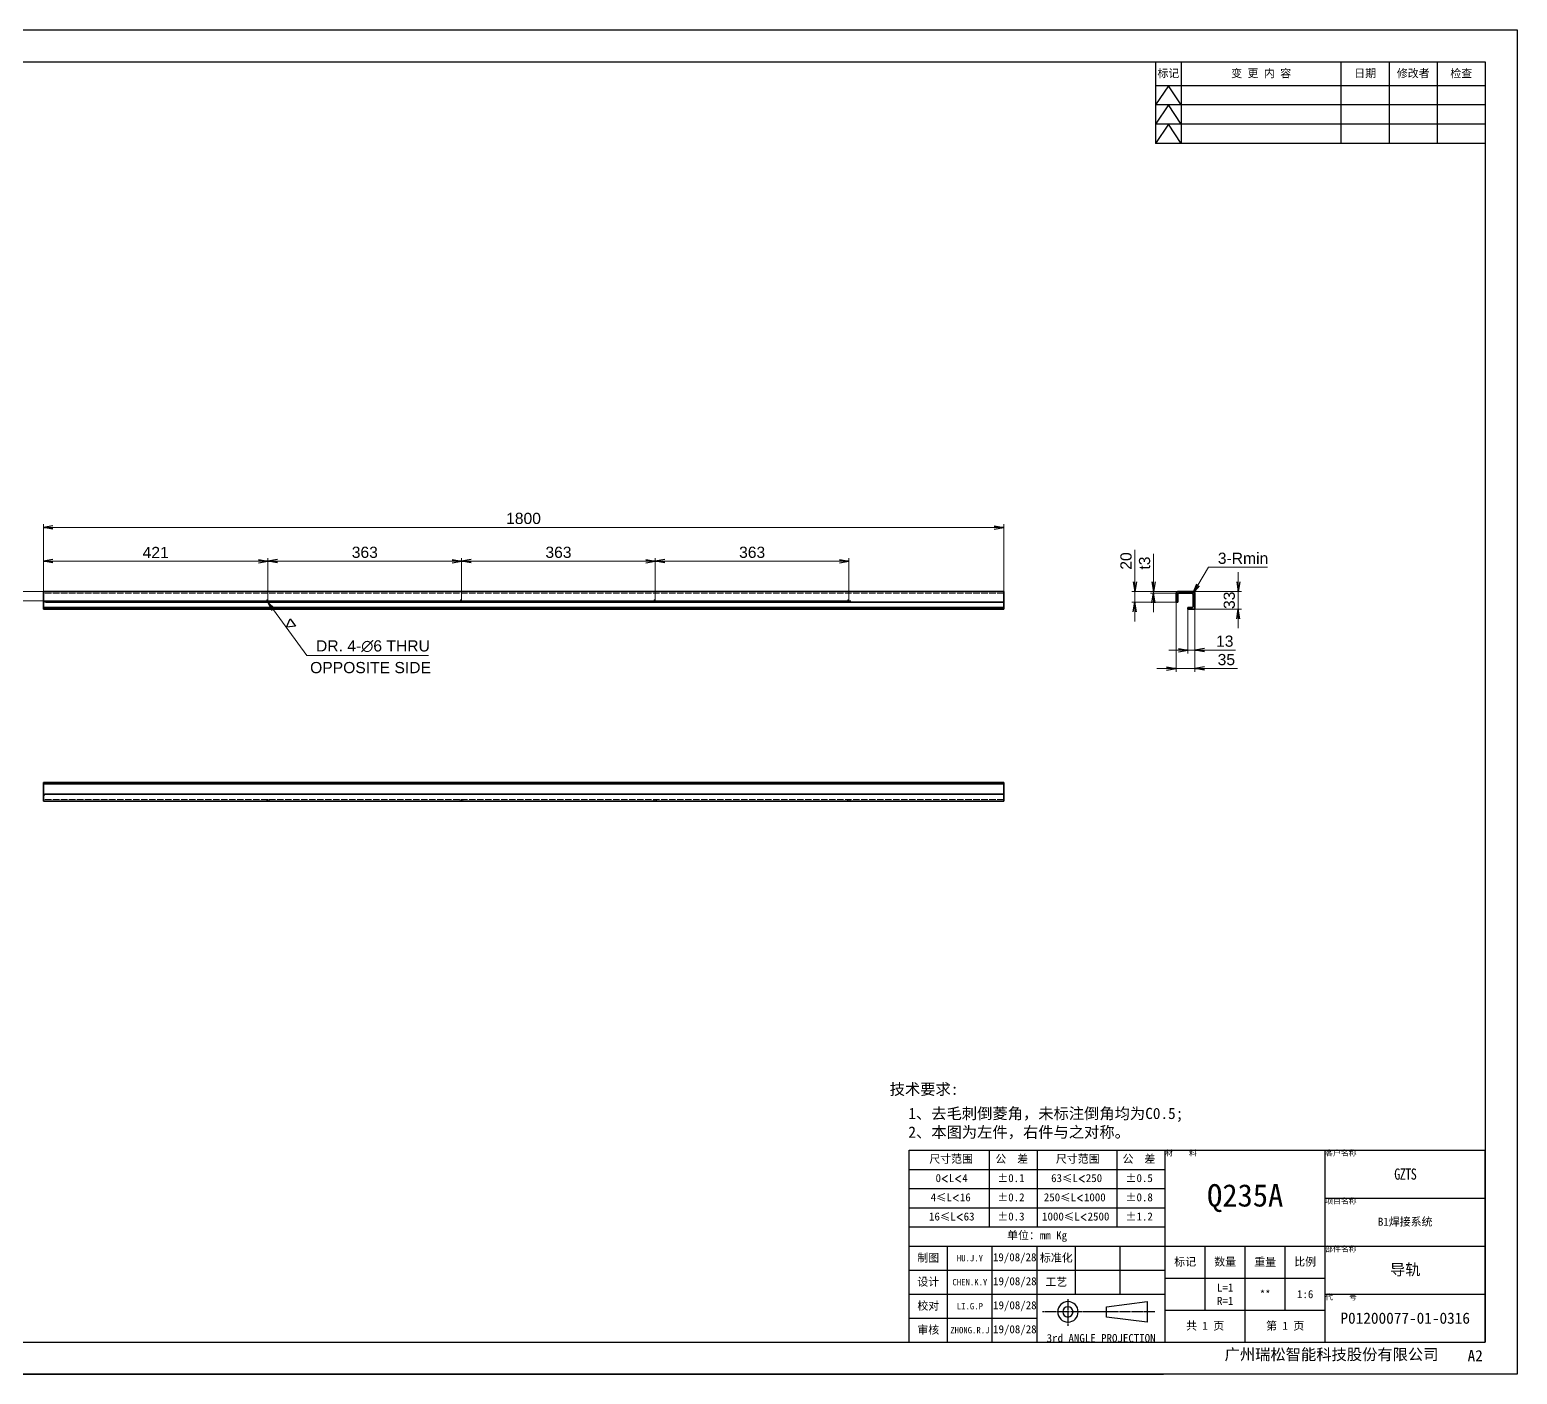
# Model space of a CAD drawing. Header units: millimetres. Extents: x -1727 to 307751, y -105919 to 6637.
# Drawn here: x 37830 to 40618, y -8118 to -5598 of the extents above; entities that cross this region are included whole.
import ezdxf

# ---------------------------------------------------------------- set-up
doc = ezdxf.new("R2010")
doc.units = ezdxf.units.MM
for name, pattern in [('CENTER-HOKUTO', [23, 20, -1, 1, -1]), ('DASHDOT', [18.5, 12, -3, 0.5, -3]), ('DASHED', [15, 12, -3]), ('HIDDEN-HOKUTO', [3.8, 2.5, -1.3])]:
    doc.linetypes.add(name, pattern=pattern)
doc.layers.add('A3', color=7, linetype='Continuous', plot=False)
for name, color, linetype in [('AM_7', 2, 'CENTER-HOKUTO'), ('AM_HID', 1, 'HIDDEN-HOKUTO'), ('AM_VIS', 7, 'Continuous'), ('TITLE_FRAME', 7, 'Continuous'), ('WORD_DIM', 253, 'Continuous')]:
    doc.layers.add(name, color=color, linetype=linetype)
doc.layers.add('SOLID LINE', color=7, linetype='Continuous', lineweight=30)
doc.styles.get("Standard").update_dxf_attribs({"font": 'arial.ttf'})
doc.dimstyles.new('STANDARD1-6', dxfattribs={"dimscale": 6, "dimtxt": 3.5, "dimasz": 3, "dimexe": 1, "dimexo": 0, "dimgap": 1, "dimtad": 3, "dimdsep": 46, "dimtxsty": 'Standard', "dimblk1": 'OPEN', "dimblk2": 'OPEN', "dimsah": 1, "dimcen": 0, "dimclrd": 256, "dimclre": 256, "dimclrt": 3, "dimazin": 2, "dimtfac": 1, "dimtmove": 0, "dimatfit": 3, "dimldrblk": 'OPEN', "dimfxl": 0, "dimtolj": 1, "dimlwd": 13, "dimlwe": 13, "dimarcsym": 0})
doc.dimstyles.new('STANDARD1-6$3', dxfattribs={"dimscale": 6, "dimtxt": 3.5, "dimasz": 3, "dimexe": 1, "dimexo": 0, "dimgap": 1, "dimtad": 3, "dimtih": 1, "dimtoh": 1, "dimdsep": 46, "dimtxsty": 'Standard', "dimblk1": 'OPEN', "dimblk2": 'OPEN', "dimsah": 1, "dimcen": 0, "dimclrd": 256, "dimclre": 256, "dimclrt": 3, "dimazin": 2, "dimtfac": 1, "dimtmove": 0, "dimatfit": 3, "dimldrblk": 'OPEN', "dimfxl": 0, "dimtolj": 1, "dimlwd": 13, "dimlwe": 13, "dimarcsym": 0})
doc.dimstyles.new('STANDARD1-6$4', dxfattribs={"dimscale": 6, "dimtxt": 3.5, "dimasz": 3, "dimexe": 1, "dimexo": 0, "dimgap": 1, "dimtad": 3, "dimtoh": 1, "dimdsep": 46, "dimtxsty": 'Standard', "dimblk1": 'OPEN', "dimblk2": 'OPEN', "dimsah": 1, "dimcen": 0, "dimclrd": 256, "dimclre": 256, "dimclrt": 3, "dimazin": 2, "dimtfac": 1, "dimtmove": 0, "dimatfit": 3, "dimldrblk": 'OPEN', "dimfxl": 0, "dimtolj": 1, "dimlwd": 13, "dimlwe": 13, "dimarcsym": 0})

# ---------------------------------------------------------------- blocks, each defined once
blk = doc.blocks.new('_OPEN')
at = {"color": 0}
for p, q in [((-1, 0.17), (0, 0)), ((-1, -0.17), (0, 0)), ((0, 0), (-1, 0))]:
    blk.add_line(p, q, dxfattribs=at)
blk = doc.blocks.new('*D588')
at = {"layer": 'DEFPOINTS', "color": 0, "linetype": 'Continuous', "ltscale": 5, "transparency": 16777216}
for p in [(39655.7, -6530.9), (37855.7, -6660), (39655.7, -6651)]:
    blk.add_point(p, dxfattribs=at)
at = {"layer": 'WORD_DIM', "linetype": 'ByBlock', "lineweight": 13, "ltscale": 5, "transparency": 16777216}
for p, q in [((37855.7, -6660), (37855.7, -6524.9)), ((37873.7, -6530.9), (39637.7, -6530.9)), ((39655.7, -6651), (39655.7, -6524.9))]:
    blk.add_line(p, q, dxfattribs=at)
at = {"layer": 'WORD_DIM', "linetype": 'Continuous', "lineweight": 13, "ltscale": 5, "transparency": 16777216, "xscale": 18, "yscale": 18, "zscale": 18, "rotation": 180}
blk.add_blockref('_OPEN', (37855.7, -6530.9), dxfattribs=at)
at = {"layer": 'WORD_DIM', "linetype": 'Continuous', "lineweight": 13, "ltscale": 5, "transparency": 16777216, "xscale": 18, "yscale": 18, "zscale": 18}
blk.add_blockref('_OPEN', (39655.7, -6530.9), dxfattribs=at)
at = {"layer": 'WORD_DIM', "color": 3, "linetype": 'Continuous', "ltscale": 5, "transparency": 16777216, "insert": (38755.7, -6514.1), "char_height": 21, "attachment_point": 5}
blk.add_mtext('\\A1;1800', dxfattribs=at)
blk = doc.blocks.new('*D589')
at = {"layer": 'DEFPOINTS', "color": 0, "linetype": 'Continuous', "ltscale": 5, "transparency": 16777216}
for p in [(37855.7, -6594.3), (37855.7, -6651), (38276.7, -6668.5)]:
    blk.add_point(p, dxfattribs=at)
at = {"layer": 'WORD_DIM', "linetype": 'ByBlock', "lineweight": 13, "ltscale": 5, "transparency": 16777216}
for p, q in [((37855.7, -6651), (37855.7, -6588.3)), ((38258.7, -6594.3), (37873.7, -6594.3)), ((38276.7, -6668.5), (38276.7, -6588.3))]:
    blk.add_line(p, q, dxfattribs=at)
at = {"layer": 'WORD_DIM', "linetype": 'Continuous', "lineweight": 13, "ltscale": 5, "transparency": 16777216, "xscale": 18, "yscale": 18, "zscale": 18, "rotation": 180}
blk.add_blockref('_OPEN', (37855.7, -6594.3), dxfattribs=at)
at = {"layer": 'WORD_DIM', "linetype": 'Continuous', "lineweight": 13, "ltscale": 5, "transparency": 16777216, "xscale": 18, "yscale": 18, "zscale": 18}
blk.add_blockref('_OPEN', (38276.7, -6594.3), dxfattribs=at)
at = {"layer": 'WORD_DIM', "color": 3, "linetype": 'Continuous', "ltscale": 5, "transparency": 16777216, "insert": (38066.2, -6577.8), "char_height": 21, "attachment_point": 5}
blk.add_mtext('\\A1;421', dxfattribs=at)
blk = doc.blocks.new('*D590')
at = {"layer": 'DEFPOINTS', "color": 0, "linetype": 'Continuous', "ltscale": 5, "transparency": 16777216}
for p in [(38639.7, -6594.3), (38276.7, -6668.5), (38639.7, -6668.5)]:
    blk.add_point(p, dxfattribs=at)
at = {"layer": 'WORD_DIM', "linetype": 'ByBlock', "lineweight": 13, "ltscale": 5, "transparency": 16777216}
for p, q in [((38276.7, -6668.5), (38276.7, -6588.3)), ((38294.7, -6594.3), (38621.7, -6594.3)), ((38639.7, -6668.5), (38639.7, -6588.3))]:
    blk.add_line(p, q, dxfattribs=at)
at = {"layer": 'WORD_DIM', "linetype": 'Continuous', "lineweight": 13, "ltscale": 5, "transparency": 16777216, "xscale": 18, "yscale": 18, "zscale": 18, "rotation": 180}
blk.add_blockref('_OPEN', (38276.7, -6594.3), dxfattribs=at)
at = {"layer": 'WORD_DIM', "linetype": 'Continuous', "lineweight": 13, "ltscale": 5, "transparency": 16777216, "xscale": 18, "yscale": 18, "zscale": 18}
blk.add_blockref('_OPEN', (38639.7, -6594.3), dxfattribs=at)
at = {"layer": 'WORD_DIM', "color": 3, "linetype": 'Continuous', "ltscale": 5, "transparency": 16777216, "insert": (38458.2, -6577.6), "char_height": 21, "attachment_point": 5}
blk.add_mtext('\\A1;363', dxfattribs=at)
blk = doc.blocks.new('*D591')
at = {"layer": 'DEFPOINTS', "color": 0, "linetype": 'Continuous', "ltscale": 5, "transparency": 16777216}
for p in [(39002.7, -6594.3), (38639.7, -6668.5), (39002.7, -6668.5)]:
    blk.add_point(p, dxfattribs=at)
at = {"layer": 'WORD_DIM', "linetype": 'ByBlock', "lineweight": 13, "ltscale": 5, "transparency": 16777216}
for p, q in [((38639.7, -6668.5), (38639.7, -6588.3)), ((38657.7, -6594.3), (38984.7, -6594.3)), ((39002.7, -6668.5), (39002.7, -6588.3))]:
    blk.add_line(p, q, dxfattribs=at)
at = {"layer": 'WORD_DIM', "linetype": 'Continuous', "lineweight": 13, "ltscale": 5, "transparency": 16777216, "xscale": 18, "yscale": 18, "zscale": 18, "rotation": 180}
blk.add_blockref('_OPEN', (38639.7, -6594.3), dxfattribs=at)
at = {"layer": 'WORD_DIM', "linetype": 'Continuous', "lineweight": 13, "ltscale": 5, "transparency": 16777216, "xscale": 18, "yscale": 18, "zscale": 18}
blk.add_blockref('_OPEN', (39002.7, -6594.3), dxfattribs=at)
at = {"layer": 'WORD_DIM', "color": 3, "linetype": 'Continuous', "ltscale": 5, "transparency": 16777216, "insert": (38821.2, -6577.6), "char_height": 21, "attachment_point": 5}
blk.add_mtext('\\A1;363', dxfattribs=at)
blk = doc.blocks.new('*D592')
at = {"layer": 'DEFPOINTS', "color": 0, "linetype": 'Continuous', "ltscale": 5, "transparency": 16777216}
for p in [(39365.7, -6594.3), (39002.7, -6668.5), (39365.7, -6668.5)]:
    blk.add_point(p, dxfattribs=at)
at = {"layer": 'WORD_DIM', "linetype": 'ByBlock', "lineweight": 13, "ltscale": 5, "transparency": 16777216}
for p, q in [((39002.7, -6668.5), (39002.7, -6588.3)), ((39020.7, -6594.3), (39347.7, -6594.3)), ((39365.7, -6668.5), (39365.7, -6588.3))]:
    blk.add_line(p, q, dxfattribs=at)
at = {"layer": 'WORD_DIM', "linetype": 'Continuous', "lineweight": 13, "ltscale": 5, "transparency": 16777216, "xscale": 18, "yscale": 18, "zscale": 18, "rotation": 180}
blk.add_blockref('_OPEN', (39002.7, -6594.3), dxfattribs=at)
at = {"layer": 'WORD_DIM', "linetype": 'Continuous', "lineweight": 13, "ltscale": 5, "transparency": 16777216, "xscale": 18, "yscale": 18, "zscale": 18}
blk.add_blockref('_OPEN', (39365.7, -6594.3), dxfattribs=at)
at = {"layer": 'WORD_DIM', "color": 3, "linetype": 'Continuous', "ltscale": 5, "transparency": 16777216, "insert": (39184.2, -6577.6), "char_height": 21, "attachment_point": 5}
blk.add_mtext('\\A1;363', dxfattribs=at)
blk = doc.blocks.new('*D593')
at = {"layer": 'DEFPOINTS', "color": 0, "linetype": 'Continuous', "ltscale": 5, "transparency": 16777216}
for p in [(39901.8, -6651), (39983.9, -6651), (39980.6, -6671)]:
    blk.add_point(p, dxfattribs=at)
at = {"layer": 'WORD_DIM', "linetype": 'ByBlock', "lineweight": 13, "ltscale": 5, "transparency": 16777216}
for p, q in [((39901.8, -6633), (39901.8, -6572.7)), ((39983.9, -6651), (39895.8, -6651)), ((39901.8, -6671), (39901.8, -6651)), ((39980.6, -6671), (39895.8, -6671)), ((39901.8, -6689), (39901.8, -6707))]:
    blk.add_line(p, q, dxfattribs=at)
at = {"layer": 'WORD_DIM', "linetype": 'Continuous', "lineweight": 13, "ltscale": 5, "transparency": 16777216, "xscale": 18, "yscale": 18, "zscale": 18}
for p, rotation in [((39901.8, -6651), 270), ((39901.8, -6671), 90)]:
    blk.add_blockref('_OPEN', p, dxfattribs=dict(at, rotation=rotation))
at = {"layer": 'WORD_DIM', "color": 3, "linetype": 'Continuous', "ltscale": 5, "transparency": 16777216, "insert": (39885.1, -6593.8), "char_height": 21, "attachment_point": 5, "rotation": 90}
blk.add_mtext('\\A1;20', dxfattribs=at)
blk = doc.blocks.new('*D594')
at = {"layer": 'DEFPOINTS', "color": 0, "linetype": 'Continuous', "ltscale": 5, "transparency": 16777216}
for p in [(40005.3, -6651), (40095.5, -6651), (40008.6, -6684)]:
    blk.add_point(p, dxfattribs=at)
at = {"layer": 'WORD_DIM', "linetype": 'ByBlock', "lineweight": 13, "ltscale": 5, "transparency": 16777216}
for p, q in [((40095.5, -6633), (40095.5, -6615)), ((40005.3, -6651), (40101.5, -6651)), ((40095.5, -6684), (40095.5, -6651)), ((40008.6, -6684), (40101.5, -6684)), ((40095.5, -6702), (40095.5, -6720))]:
    blk.add_line(p, q, dxfattribs=at)
at = {"layer": 'WORD_DIM', "linetype": 'Continuous', "lineweight": 13, "ltscale": 5, "transparency": 16777216, "xscale": 18, "yscale": 18, "zscale": 18}
for p, rotation in [((40095.5, -6651), 270), ((40095.5, -6684), 90)]:
    blk.add_blockref('_OPEN', p, dxfattribs=dict(at, rotation=rotation))
at = {"layer": 'WORD_DIM', "color": 3, "linetype": 'Continuous', "ltscale": 5, "transparency": 16777216, "insert": (40078.7, -6667.5), "char_height": 21, "attachment_point": 5, "rotation": 90}
blk.add_mtext('\\A1;33', dxfattribs=at)
blk = doc.blocks.new('*D595')
at = {"layer": 'DEFPOINTS', "color": 0, "linetype": 'Continuous', "ltscale": 5, "transparency": 16777216}
for p in [(39979.1, -6667.7), (40014.1, -6672), (39979.1, -6795.4)]:
    blk.add_point(p, dxfattribs=at)
at = {"layer": 'WORD_DIM', "linetype": 'ByBlock', "lineweight": 13, "ltscale": 5, "transparency": 16777216}
for p, q in [((39979.1, -6667.7), (39979.1, -6801.4)), ((40014.1, -6672), (40014.1, -6801.4)), ((39961.1, -6795.4), (39943.1, -6795.4)), ((39979.1, -6795.4), (40014.1, -6795.4)), ((40032.1, -6795.4), (40094.2, -6795.4))]:
    blk.add_line(p, q, dxfattribs=at)
at = {"layer": 'WORD_DIM', "linetype": 'Continuous', "lineweight": 13, "ltscale": 5, "transparency": 16777216, "xscale": 18, "yscale": 18, "zscale": 18}
blk.add_blockref('_OPEN', (39979.1, -6795.4), dxfattribs=at)
at = {"layer": 'WORD_DIM', "linetype": 'Continuous', "lineweight": 13, "ltscale": 5, "transparency": 16777216, "xscale": 18, "yscale": 18, "zscale": 18, "rotation": 180}
blk.add_blockref('_OPEN', (40014.1, -6795.4), dxfattribs=at)
at = {"layer": 'WORD_DIM', "color": 3, "linetype": 'Continuous', "ltscale": 5, "transparency": 16777216, "insert": (40073.1, -6778.7), "char_height": 21, "attachment_point": 5}
blk.add_mtext('\\A1;35', dxfattribs=at)
blk = doc.blocks.new('*D596')
at = {"layer": 'DEFPOINTS', "color": 0, "linetype": 'Continuous', "ltscale": 5, "transparency": 16777216}
for p in [(40001.1, -6683.2), (40014.1, -6676.7), (40014.1, -6760.9)]:
    blk.add_point(p, dxfattribs=at)
at = {"layer": 'WORD_DIM', "linetype": 'ByBlock', "lineweight": 13, "ltscale": 5, "transparency": 16777216}
for p, q in [((40001.1, -6683.2), (40001.1, -6766.9)), ((40014.1, -6676.7), (40014.1, -6766.9)), ((39983.1, -6760.9), (39965.1, -6760.9)), ((40001.1, -6760.9), (40014.1, -6760.9)), ((40032.1, -6760.9), (40090.2, -6760.9))]:
    blk.add_line(p, q, dxfattribs=at)
at = {"layer": 'WORD_DIM', "linetype": 'Continuous', "lineweight": 13, "ltscale": 5, "transparency": 16777216, "xscale": 18, "yscale": 18, "zscale": 18}
blk.add_blockref('_OPEN', (40001.1, -6760.9), dxfattribs=at)
at = {"layer": 'WORD_DIM', "linetype": 'Continuous', "lineweight": 13, "ltscale": 5, "transparency": 16777216, "xscale": 18, "yscale": 18, "zscale": 18, "rotation": 180}
blk.add_blockref('_OPEN', (40014.1, -6760.9), dxfattribs=at)
at = {"layer": 'WORD_DIM', "color": 3, "linetype": 'Continuous', "ltscale": 5, "transparency": 16777216, "insert": (40070.1, -6744.2), "char_height": 21, "attachment_point": 5}
blk.add_mtext('\\A1;13', dxfattribs=at)
blk = doc.blocks.new('*D597')
at = {"layer": 'DEFPOINTS', "color": 0, "linetype": 'Continuous', "ltscale": 5, "transparency": 16777216}
for p in [(40009.1, -6656), (40010.1, -6654.3)]:
    blk.add_point(p, dxfattribs=at)
at = {"layer": 'WORD_DIM', "linetype": 'ByBlock', "lineweight": 13, "ltscale": 5, "transparency": 16777216}
for p, q in [((40039.9, -6605.5), (40019.5, -6638.9)), ((40150, -6605.5), (40039.9, -6605.5)), ((40009.1, -6656), (40010.1, -6654.3))]:
    blk.add_line(p, q, dxfattribs=at)
at = {"layer": 'WORD_DIM', "linetype": 'Continuous', "lineweight": 13, "ltscale": 5, "transparency": 16777216, "xscale": 18, "yscale": 18, "zscale": 18, "rotation": 238.6363842275835}
blk.add_blockref('_OPEN', (40010.1, -6654.3), dxfattribs=at)
at = {"layer": 'WORD_DIM', "color": 3, "linetype": 'Continuous', "ltscale": 5, "transparency": 16777216, "insert": (40104.4, -6588.8), "char_height": 21, "attachment_point": 5}
blk.add_mtext('\\A1;3-Rmin', dxfattribs=at)
blk = doc.blocks.new('*D598')
at = {"layer": 'DEFPOINTS', "color": 0, "linetype": 'Continuous', "ltscale": 5, "transparency": 16777216}
for p in [(39936.7, -6651), (39990.6, -6651), (39990.6, -6654)]:
    blk.add_point(p, dxfattribs=at)
at = {"layer": 'WORD_DIM', "linetype": 'ByBlock', "lineweight": 13, "ltscale": 5, "transparency": 16777216}
for p, q in [((39936.7, -6633), (39936.7, -6580.4)), ((39990.6, -6651), (39930.7, -6651)), ((39990.6, -6654), (39930.7, -6654)), ((39936.7, -6654), (39936.7, -6651)), ((39936.7, -6672), (39936.7, -6690))]:
    blk.add_line(p, q, dxfattribs=at)
at = {"layer": 'WORD_DIM', "linetype": 'Continuous', "lineweight": 13, "ltscale": 5, "transparency": 16777216, "xscale": 18, "yscale": 18, "zscale": 18}
for p, rotation in [((39936.7, -6651), 270), ((39936.7, -6654), 90)]:
    blk.add_blockref('_OPEN', p, dxfattribs=dict(at, rotation=rotation))
at = {"layer": 'WORD_DIM', "color": 3, "linetype": 'Continuous', "ltscale": 5, "transparency": 16777216, "insert": (39919.9, -6597.7), "char_height": 21, "attachment_point": 5, "rotation": 90}
blk.add_mtext('\\A1;t3', dxfattribs=at)
blk = doc.blocks.new('*D599')
at = {"layer": 'DEFPOINTS', "color": 0, "linetype": 'Continuous', "ltscale": 5, "transparency": 16777216}
for p in [(37788.8, -6651), (37855.7, -6651), (39365.7, -6668.5)]:
    blk.add_point(p, dxfattribs=at)
at = {"layer": 'WORD_DIM', "linetype": 'ByBlock', "lineweight": 13, "ltscale": 5, "transparency": 16777216}
for p, q in [((37788.8, -6633), (37788.8, -6574.9)), ((37855.7, -6651), (37782.8, -6651)), ((37788.8, -6668.5), (37788.8, -6651)), ((39365.7, -6668.5), (37782.8, -6668.5)), ((37788.8, -6686.5), (37788.8, -6704.5))]:
    blk.add_line(p, q, dxfattribs=at)
at = {"layer": 'WORD_DIM', "linetype": 'Continuous', "lineweight": 13, "ltscale": 5, "transparency": 16777216, "xscale": 18, "yscale": 18, "zscale": 18}
for p, rotation in [((37788.8, -6651), 270), ((37788.8, -6668.5), 90)]:
    blk.add_blockref('_OPEN', p, dxfattribs=dict(at, rotation=rotation))
at = {"layer": 'WORD_DIM', "color": 3, "linetype": 'Continuous', "ltscale": 5, "transparency": 16777216, "insert": (37772.1, -6594.9), "char_height": 21, "attachment_point": 5, "rotation": 90}
blk.add_mtext('\\A1;18', dxfattribs=at)
blk = doc.blocks.new('*D600')
at = {"layer": 'DEFPOINTS', "color": 0, "linetype": 'Continuous', "ltscale": 5, "transparency": 16777216}
for p in [(38273.2, -6666.2), (38276.7, -6671)]:
    blk.add_point(p, dxfattribs=at)
at = {"layer": 'WORD_DIM', "lineweight": 13, "ltscale": 5, "transparency": 16777216}
for p, q in [((38349.8, -6770.9), (38287.3, -6685.5)), ((38577.8, -6770.9), (38349.8, -6770.9))]:
    blk.add_line(p, q, dxfattribs=at)
at = {"layer": 'WORD_DIM', "linetype": 'Continuous', "lineweight": 13, "ltscale": 5, "transparency": 16777216, "xscale": 18, "yscale": 18, "zscale": 18, "rotation": 126.1831319471486}
blk.add_blockref('_OPEN', (38276.7, -6671), dxfattribs=at)
at = {"layer": 'WORD_DIM', "color": 3, "linetype": 'Continuous', "ltscale": 5, "transparency": 16777216, "insert": (38473.4, -6753.6), "char_height": 21, "attachment_point": 5}
blk.add_mtext('\\A1;DR. 4-∅6 THRU', dxfattribs=at)
blk = doc.blocks.new('shiage1')
at = {"layer": 'WORD_DIM', "color": 3, "linetype": 'Continuous'}
for p, q in [((0, 0), (-1.44, 2.5)), ((-1.44, 2.5), (1.44, 2.5)), ((1.44, 2.5), (0, 0))]:
    blk.add_line(p, q, dxfattribs=at)

msp = doc.modelspace()

# ---------------------------------------------------------------- linework, layer by layer
msp.add_line((538.05434, -8118.07641), (39955.55791, -8118.07641))
at = {"layer": 'A3', "linetype": 'Continuous'}
msp.add_lwpolyline([(37054.36702, -5598.07623), (40618.36702, -5598.07623), (40618.36702, -8118.07623), (37054.36702, -8118.07623)], close=True, dxfattribs=at)
at = {"layer": 'AM_7', "linetype": 'DASHDOT', "lineweight": 13, "ltscale": 0.159802}
for p, q in [((38279.91188, -6668.51929), (38273.51979, -6668.51929)), ((38276.71559, -6665.32325), (38276.71559, -6671.71534)), ((38642.91188, -6668.52125), (38636.51979, -6668.52125)), ((38639.71559, -6665.3252), (38639.71559, -6671.71729)), ((39005.91163, -6668.5232), (38999.51954, -6668.5232)), ((39002.71559, -6665.32716), (39002.71559, -6671.71925)), ((39368.91163, -6668.52515), (39362.51954, -6668.52515)), ((39365.71559, -6665.32911), (39365.71559, -6671.7212))]:
    msp.add_line(p, q, dxfattribs=at)
at = {"layer": 'AM_7', "linetype": 'DASHDOT', "lineweight": 13, "ltscale": 0.090015}
for p, q in [((40014.39466, -6668.51929), (40010.79407, -6668.51929)), ((40014.39466, -6668.52125), (40010.79407, -6668.52125)), ((40014.39466, -6668.52308), (40010.79407, -6668.5232)), ((40014.39466, -6668.52503), (40010.79407, -6668.52515))]:
    msp.add_line(p, q, dxfattribs=at)
at = {"layer": 'AM_7', "linetype": 'DASHDOT', "lineweight": 13, "ltscale": 0.090001}
for p, q in [((38276.71559, -7043.97358), (38276.71559, -7040.37354)), ((38639.71559, -7043.97358), (38639.71559, -7040.37354)), ((39002.71559, -7043.97358), (39002.71559, -7040.37354)), ((39365.71559, -7043.97358), (39365.71559, -7040.37354))]:
    msp.add_line(p, q, dxfattribs=at)
at = {"layer": 'AM_HID', "linetype": 'DASHED', "lineweight": 13}
for p, q in [((39655.71559, -6654.02698), (37855.71559, -6654.01734)), ((39655.71559, -7040.67365), (37855.71559, -7040.67365))]:
    msp.add_line(p, q, dxfattribs=at)
at = {"layer": 'AM_HID', "linetype": 'DASHED', "lineweight": 13, "ltscale": 0.000393677}
msp.add_line((37855.71559, -6666.01734), (37855.71559, -6666.03309), dxfattribs=at)
at = {"layer": 'AM_HID', "linetype": 'DASHED', "lineweight": 13, "ltscale": 0.075}
for p, q in [((40014.09448, -6666.0608), (40011.09448, -6666.0608)), ((40014.09448, -6666.06275), (40011.09448, -6666.06275)), ((40014.09448, -6666.06458), (40011.09448, -6666.0647)), ((40014.09448, -6666.06654), (40011.09448, -6666.06666)), ((40014.09461, -6670.97779), (40011.09461, -6670.97779)), ((40014.09461, -6670.97974), (40011.09461, -6670.97974)), ((40014.09461, -6670.9817), (40011.09461, -6670.9817)), ((40014.09461, -6670.98353), (40011.09461, -6670.98365)), ((38274.25709, -7043.67359), (38274.25709, -7040.67359)), ((38279.17408, -7043.67359), (38279.17408, -7040.67359)), ((38637.25709, -7043.67359), (38637.25709, -7040.67359)), ((38642.17408, -7043.67359), (38642.17408, -7040.67359)), ((39000.25709, -7043.67359), (39000.25709, -7040.67359)), ((39005.17408, -7043.67359), (39005.17408, -7040.67359)), ((39363.25709, -7043.67359), (39363.25709, -7040.67359)), ((39368.17408, -7043.67359), (39368.17408, -7040.67359))]:
    msp.add_line(p, q, dxfattribs=at)
at = {"layer": 'AM_HID', "linetype": 'DASHED', "lineweight": 13, "ltscale": 0.001073}
msp.add_line((37855.71559, -7035.67377), (37855.71559, -7035.63087), dxfattribs=at)
at = {"layer": 'AM_HID', "linetype": 'DASHED', "lineweight": 13}
for centre in [(38276.71559, -6668.51929), (38639.71559, -6668.52125), (39002.71559, -6668.5232), (39365.71559, -6668.52515)]:
    msp.add_circle(centre, 2.4585, dxfattribs=at)
at = {"layer": 'AM_VIS', "linetype": 'Continuous'}
for p, q in [((37204.36702, -5658.07623), (40558.36702, -5658.07623)), ((40558.36702, -5658.07623), (40558.36702, -8058.07623)), ((37204.36702, -8058.07623), (40558.36702, -8058.07623))]:
    msp.add_line(p, q, dxfattribs=at)
at = {"layer": 'AM_VIS', "lineweight": 35, "ltscale": 0.075}
for p, q in [((37855.71559, -6651.01734), (37855.71559, -6654.01734)), ((39655.71559, -6651.02698), (39655.71559, -6654.02698)), ((37855.71559, -6681.0171), (37855.71559, -6684.0171)), ((39655.71559, -6681.02674), (39655.71559, -6684.02674)), ((39979.09461, -6671.02698), (39982.09461, -6671.02698)), ((40001.09461, -6681.02674), (40001.09461, -6684.02674)), ((37855.71559, -7008.67353), (37855.71559, -7011.67353)), ((39655.71559, -7008.67359), (39655.71559, -7011.67359)), ((37855.71559, -7043.67371), (37855.71559, -7040.67371)), ((39655.71559, -7043.67371), (39655.71559, -7040.67371))]:
    msp.add_line(p, q, dxfattribs=at)
at = {"layer": 'AM_VIS', "lineweight": 35}
for p, q in [((39655.71559, -6651.02698), (37855.71559, -6651.01734)), ((40011.09436, -6651.02662), (39982.09436, -6651.02698)), ((39984.09436, -6654.02698), (40009.09436, -6654.02662)), ((40011.09461, -6679.02662), (40011.09436, -6656.02662)), ((40014.09436, -6654.02662), (40014.09461, -6681.02662)), ((39655.71559, -6671.02698), (37860.71559, -6671.01734)), ((39655.71559, -6681.02674), (37860.71559, -6681.01722)), ((39655.71559, -6684.02674), (37860.71559, -6684.01722)), ((37855.71559, -7035.63087), (37855.71559, -7013.67341)), ((39655.71559, -7008.67359), (37860.71559, -7008.67359)), ((39655.71559, -7011.67359), (37860.71559, -7011.67359)), ((39655.71559, -7043.67371), (37855.71559, -7043.67371)), ((39655.71559, -7030.67371), (37860.71559, -7030.67371))]:
    msp.add_line(p, q, dxfattribs=at)
at = {"layer": 'AM_VIS', "lineweight": 35, "ltscale": 0.3}
msp.add_line((37855.71559, -6666.01734), (37855.71559, -6654.01734), dxfattribs=at)
at = {"layer": 'AM_VIS', "lineweight": 35, "ltscale": 0.425}
for p, q in [((39655.71559, -6671.02698), (39655.71559, -6654.02698)), ((39979.09461, -6671.02698), (39979.09436, -6654.02698))]:
    msp.add_line(p, q, dxfattribs=at)
at = {"layer": 'AM_VIS', "lineweight": 35, "ltscale": 0.375}
msp.add_line((39982.09461, -6671.02698), (39982.09436, -6656.02698), dxfattribs=at)
at = {"layer": 'AM_VIS', "lineweight": 35, "ltscale": 0.3246}
msp.add_line((37855.71559, -6666.03309), (37855.71559, -6679.0171), dxfattribs=at)
at = {"layer": 'AM_VIS', "lineweight": 35, "ltscale": 0.05}
for p, q in [((37855.71559, -6681.0171), (37855.71559, -6679.0171)), ((39655.71559, -6681.02662), (39655.71559, -6679.02662))]:
    msp.add_line(p, q, dxfattribs=at)
at = {"layer": 'AM_VIS', "lineweight": 35, "ltscale": 0.125}
for p, q in [((37855.71559, -6681.0171), (37860.71559, -6681.0171)), ((37860.71559, -6684.0171), (37855.71559, -6684.0171)), ((37855.71559, -7008.67353), (37860.71559, -7008.67353)), ((37860.71559, -7011.67353), (37855.71559, -7011.67353)), ((37855.71559, -7035.67371), (37855.71559, -7040.67371))]:
    msp.add_line(p, q, dxfattribs=at)
at = {"layer": 'AM_VIS', "lineweight": 35, "ltscale": 0.199991}
msp.add_line((39655.71559, -6679.02662), (39655.71559, -6671.02698), dxfattribs=at)
at = {"layer": 'AM_VIS', "lineweight": 35, "ltscale": 0.2}
msp.add_line((40001.09461, -6681.02674), (40009.09461, -6681.02662), dxfattribs=at)
at = {"layer": 'AM_VIS', "lineweight": 35, "ltscale": 0.25}
for p, q in [((40001.09461, -6684.02674), (40011.09461, -6684.02662)), ((39655.71559, -7030.67371), (39655.71559, -7040.67371))]:
    msp.add_line(p, q, dxfattribs=at)
at = {"layer": 'AM_VIS', "lineweight": 35, "ltscale": 0.049998}
for p, q in [((37855.71559, -7013.67341), (37855.71559, -7011.67347)), ((39655.71559, -7011.67347), (39655.71559, -7013.67341))]:
    msp.add_line(p, q, dxfattribs=at)
at = {"layer": 'AM_VIS', "lineweight": 35, "ltscale": 0.425009}
msp.add_line((39655.71559, -7013.67341), (39655.71559, -7030.67377), dxfattribs=at)
at = {"layer": 'AM_VIS', "lineweight": 35}
for centre, radius, start, end in [((39982.09436, -6654.02698), 3, 90.00056941, 180.00056873), ((39984.09436, -6656.02698), 2, 90.00056941, 180.00056873), ((40009.09436, -6656.02662), 2, 0.00057275, 90.00056941), ((40011.09436, -6654.02662), 3, 0.00057275, 90.00056941), ((37860.71559, -6666.01734), 5, 179.99969082, 269.99969697), ((40009.09461, -6679.02662), 2, 270.00057123, 0.00057275), ((40011.09461, -6681.02662), 3, 270.00057123, 0.00057275), ((37860.71559, -7035.67371), 5, 90.0000025, 179.99999499)]:
    msp.add_arc(centre, radius, start, end, dxfattribs=at)
at = {"layer": 'TITLE_FRAME', "linetype": 'Continuous'}
for p, q in [((39940.36702, -5658.07623), (39940.36702, -5811.07623)), ((39988.36702, -5658.07623), (39988.36702, -5811.07623)), ((40288.36702, -5811.07623), (40288.36702, -5658.07623)), ((40378.36702, -5658.07623), (40378.36702, -5811.07623)), ((40468.36702, -5658.07623), (40468.36702, -5811.07623)), ((40558.36702, -5703.07623), (39940.36702, -5703.07623)), ((39964.36702, -5703.07623), (39940.36702, -5739.07623)), ((39988.36702, -5739.07623), (39964.36702, -5703.07623)), ((40558.36702, -5739.07623), (39940.36702, -5739.07623)), ((39964.36702, -5739.07623), (39940.36702, -5775.07623)), ((39988.36702, -5775.07623), (39964.36702, -5739.07623)), ((40558.36702, -5775.07623), (39940.36702, -5775.07623)), ((39964.36702, -5775.07623), (39940.36702, -5811.07623)), ((39988.36702, -5811.07623), (39964.36702, -5775.07623)), ((40558.36702, -5811.07623), (39940.36702, -5811.07623)), ((39478.36702, -7698.07623), (40558.36702, -7698.07623)), ((39478.36702, -8058.07623), (39478.36702, -7698.07623)), ((39628.36702, -7698.07623), (39628.36702, -7842.07623)), ((39718.36702, -7698.07623), (39718.36702, -7842.07623)), ((39868.36702, -7842.07623), (39868.36702, -7698.07623)), ((39958.36702, -8058.07623), (39958.36702, -7698.07623)), ((40258.36702, -8058.07623), (40258.36702, -7698.07623)), ((40558.36702, -8058.07623), (40558.36702, -7698.07623)), ((39478.36702, -7734.07623), (39958.36702, -7734.07623)), ((39478.36702, -7770.07623), (39958.36702, -7770.07623)), ((39478.36702, -7806.07623), (39958.36702, -7806.07623)), ((40258.36702, -7788.07623), (40558.36702, -7788.07623)), ((39478.36702, -7842.07623), (39958.36702, -7842.07623)), ((39478.36702, -7878.07623), (40558.36702, -7878.07623)), ((39550.36702, -8058.07623), (39550.36702, -7878.07623)), ((39634.36702, -8058.07623), (39634.36702, -7878.07623)), ((39718.36702, -8058.07623), (39718.36702, -7878.07623)), ((39790.36702, -7968.07623), (39790.36702, -7878.07623)), ((39874.36702, -7968.07623), (39874.36702, -7878.07623)), ((40033.36702, -7998.07623), (40033.36702, -7878.07623)), ((40108.36702, -8058.07623), (40108.36702, -7878.07623)), ((40183.36702, -7998.07623), (40183.36702, -7878.07623)), ((39478.36702, -7923.07623), (39958.36702, -7923.07623)), ((39958.36702, -7938.07623), (40258.36702, -7938.07623)), ((39478.36702, -7968.07623), (39958.36702, -7968.07623)), ((40258.36702, -7968.07623), (40558.36702, -7968.07623)), ((39958.36702, -7998.07623), (40258.36702, -7998.07623)), ((39478.36702, -8013.07623), (39718.36702, -8013.07623)), ((39478.36702, -8058.07623), (40558.36702, -8058.07623)), ((39478.36702, -8058.07623), (40558.36702, -8058.07623))]:
    msp.add_line(p, q, dxfattribs=at)
at = {"layer": 'TITLE_FRAME', "color": 2, "linetype": 'CENTER-HOKUTO'}
for p, q in [((39938.80753, -8001.18172), (39728.75953, -8001.18172)), ((39776.17393, -7977.56572), (39776.17393, -8027.17852))]:
    msp.add_line(p, q, dxfattribs=at)
at = {"layer": 'TITLE_FRAME', "color": 3, "linetype": 'Continuous'}
for p, q in [((39848.17393, -7991.58172), (39924.97393, -7981.98172)), ((39848.17393, -8010.78172), (39848.17393, -7991.58172)), ((39924.97393, -7981.98172), (39924.97393, -8020.38172)), ((39924.97393, -8020.38172), (39848.17393, -8010.78172))]:
    msp.add_line(p, q, dxfattribs=at)
for radius in [19.2, 9.6]:
    msp.add_arc((39776.17393, -8001.18172), radius, 0, 359.98938268, dxfattribs=at)

# ---------------------------------------------------------------- block references
at = {"layer": 'WORD_DIM', "color": 3, "linetype": 'Continuous', "ltscale": 5, "xscale": 5.999999999996576, "yscale": 6, "zscale": 6, "rotation": 306.1831319473742}
msp.add_blockref('shiage1', (38311.15456, -6718.10354), dxfattribs=at)

# ---------------------------------------------------------------- texts
at = {"layer": 'SOLID LINE', "ltscale": 0.5}
for s, insert, char_height, width, attachment_point in [('\\pt90;{\\fSimHei|b0|i0|c134|p2;\\C3;标记}', (39964.36702, -5680.57623), 15, 48, 5), ('\\pt90;{\\fSimHei|b0|i0|c134|p2;\\C3;变 更 内 容}', (40138.36702, -5680.57623), 15, 300, 5), ('\\pt90;{\\fSimHei|b0|i0|c134|p2;\\C3;日期}', (40333.36702, -5680.57623), 15, 90, 5), ('\\pt90;{\\fSimHei|b0|i0|c134|p2;\\C3;修改者}', (40423.36702, -5680.57623), 15, 90, 5), ('\\pt90;{\\fSimHei|b0|i0|c134|p2;\\C3;检查}', (40513.36702, -5680.57623), 15, 90, 5), ('\\pt126;{\\fSimHei|b0|i0|c134|p2;\\C3;技术要求:}', (39441.98356, -7573.24492), 21, 180.3631559, 1), ('\\pt126;{\\fSimHei|b0|i0|c134|p2;\\C3;\\P1、去毛刺倒菱角，未标注倒角均为C0.5;\\P2、本图为左件，右件与之对称。}', (39477.07951, -7583.69216), 21, 669.5456113, 1), ('\\pt90;{\\fSimHei|b0|i0|c134|p2;\\C3;尺寸范围}', (39516.28679, -7706.90261), 15, 271.809113, 1), ('\\pt90;{\\fSimHei|b0|i0|c134|p2;\\C3;公  差}', (39640.20924, -7706.90261), 15, 271.809113, 1), ('\\pt90;{\\fSimHei|b0|i0|c134|p2;\\C3;尺寸范围}', (39753.57151, -7706.90261), 15, 271.809113, 1), ('\\pt90;{\\fSimHei|b0|i0|c134|p2;\\C3;公  差}', (39878.60339, -7706.90261), 15, 271.809113, 1), ('{\\fSimHei|b0|i0|c134|p2;\\C3;材    料}', (39958.36702, -7698.07623), 10.5, 300, 1), ('\\pt63;{\\fSimHei|b0|i0|c134|p2;\\C3;客户名称}', (40258.36702, -7698.07623), 10.5, 300, 1), ('\\pt90;{\\fSimHei|b0|i0|c134|p2;\\C3;0\\Fromans,bigfont|c134;\\H0.9583x;<\\fSimHei|b0|i0|c134|p2;\\H1.044x;L\\Fromans,bigfont|c134;\\H0.9583x;<\\fSimHei|b0|i0|c134|p2;\\H1.044x;4}', (39528.05021, -7742.90261), 15, 271.809113, 1), ('\\pt90;{\\fSimHei|b0|i0|c134|p2;\\C3;%%P0.1}', (39643.86106, -7742.90261), 15, 271.809113, 1), ('\\pt90;{\\fSimHei|b0|i0|c134|p2;\\C3;63\\H0.9583x;≤\\H1.044x;L\\Fromans,bigfont|c134;\\H0.9579x;<\\fSimHei|b0|i0|c134|p2;\\H1.044x;250}', (39744.66911, -7742.90261), 15, 271.809113, 1), ('\\pt90;{\\fSimHei|b0|i0|c134|p2;\\C3;%%P0.5}', (39884.28302, -7742.90261), 15, 271.809113, 1), ('{\\fSimHei|b0|i0|c134|p2;\\W0.8;\\T0.9;\\C3;GZTS}', (40408.36702, -7743.07623), 21, 300, 5), ('\\pt90;{\\fSimHei|b0|i0|c134|p2;\\C3;4\\H0.9583x;≤\\H1.043x;L\\Fromans,bigfont|c134;\\H0.9588x;<\\fSimHei|b0|i0|c134|p2;\\H1.043x;16}', (39518.84611, -7778.90261), 15, 271.809113, 1), ('\\pt90;{\\fSimHei|b0|i0|c134|p2;\\C3;%%P0.2}', (39643.86106, -7778.90261), 15, 271.809113, 1), ('\\pt90;{\\fSimHei|b0|i0|c134|p2;\\C3;250\\H0.9583x;≤\\H1.044x;L\\Fromans,bigfont|c134;\\H0.9579x;<\\fSimHei|b0|i0|c134|p2;\\H1.044x;1000}', (39730.97326, -7778.90261), 15, 271.809113, 1), ('\\pt90;{\\fSimHei|b0|i0|c134|p2;\\C3;%%P0.8}', (39884.28302, -7778.90261), 15, 271.809113, 1), ('\\pt252;{\\fSimHei|b0|i0|c134|p2;\\C3;Q235A}', (40108.36702, -7788.07623), 42, 300, 5), ('\\pt63;{\\fSimHei|b0|i0|c134|p2;\\C3;项目名称}', (40258.36702, -7788.07623), 10.5, 300, 1), ('\\pt90;{\\fSimHei|b0|i0|c134|p2;\\C3;16\\H0.9583x;≤\\H1.044x;L\\Fromans,bigfont|c134;\\H0.9579x;<\\fSimHei|b0|i0|c134|p2;\\H1.044x;63}', (39515.75582, -7814.90261), 15, 271.809113, 1), ('\\pt90;{\\fSimHei|b0|i0|c134|p2;\\C3;%%P0.3}', (39643.86106, -7814.90261), 15, 271.809113, 1), ('\\pt90;{\\fSimHei|b0|i0|c134|p2;\\C3;%%P1.2}', (39884.28302, -7814.90261), 15, 271.809113, 1), ('{\\fSimHei|b0|i0|c134|p2;\\C3;B1焊接系统}', (40408.36702, -7833.07623), 15, 300, 5), ('\\pt90;{\\fSimHei|b0|i0|c134|p2;\\C3;单位：mm Kg}', (39718.36702, -7860.07623), 15, 480, 5), ('\\pt90;{\\fSimHei|b0|i0|c134|p2;\\C3;制图}', (39514.36702, -7900.57623), 15, 72, 5), ('\\pt90;{\\fSimHei|b0|i0|c134|p2;\\C3;19/08/28}', (39676.36702, -7900.57623), 15, 84, 5), ('\\pt90;{\\fSimHei|b0|i0|c134|p2;\\C3;标准化}', (39754.36702, -7900.57623), 15, 72, 5), ('\\pt63;{\\fSimHei|b0|i0|c134|p2;\\C3;部件名称}', (40258.36702, -7878.07623), 10.5, 300, 1), ('\\pt432;{\\fSimHei|b0|i0|c134|p2;\\H0.8x;\\C3;HU.J.Y}', (39592.36702, -7900.57623), 15, 84, 5), ('\\pt90;{\\fSimHei|b0|i0|c134|p2;\\C3;标记}', (39995.86702, -7908.07623), 15, 75, 5), ('\\pt90;{\\fSimHei|b0|i0|c134|p2;\\C3;数量}', (40070.86702, -7908.07623), 15, 75, 5), ('\\pt90;{\\fSimHei|b0|i0|c134|p2;\\C3;重量}', (40145.86702, -7908.07623), 15, 75, 5), ('\\pt90;{\\fSimHei|b0|i0|c134|p2;\\C3;比例}', (40220.86702, -7908.07623), 15, 75, 5), ('{\\fSimHei|b0|i0|c134|p2;\\C3;导轨}', (40408.36702, -7923.07623), 21, 300, 5), ('\\pt90;{\\fSimHei|b0|i0|c134|p2;\\C3;设计}', (39514.36702, -7945.57623), 15, 72, 5), ('\\pt576;{\\fSimHei|b0|i0|c134|p2;\\H0.8x;\\C3;CHEN.K.Y}', (39592.36702, -7945.57623), 15, 84, 5), ('\\pt90;{\\fSimHei|b0|i0|c134|p2;\\C3;19/08/28}', (39676.67083, -7945.57623), 15, 83.3923715, 5), ('\\pt90;{\\fSimHei|b0|i0|c134|p2;\\C3;工艺}', (39754.36702, -7945.57623), 15, 72, 5), ('\\pt15;{\\fSimHei|b0|i0|c134|p2;\\C3;L=1\\PR=1}', (40070.86702, -7968.07623), 15, 75, 5), ('\\pt90;{\\fSimHei|b0|i0|c134|p2;\\C3;**}', (40145.86702, -7968.07623), 15, 75, 5), ('\\pt90;{\\fSimHei|b0|i0|c134|p2;\\C3;1:6}', (40220.86702, -7968.07623), 15, 75, 5), ('\\pt63;{\\fSimHei|b0|i0|c134|p2;\\C3;代    号}', (40258.36702, -7968.07623), 10.5, 300, 1), ('\\pt90;{\\fSimHei|b0|i0|c134|p2;\\C3;校对}', (39514.36702, -7990.57623), 15, 72, 5), ('\\pt432;{\\fSimHei|b0|i0|c134|p2;\\H0.8x;\\C3;LI.G.P}', (39592.36702, -7990.57623), 15, 84, 5), ('\\pt90;{\\fSimHei|b0|i0|c134|p2;\\C3;19/08/28}', (39676.67083, -7990.57623), 15, 83.3923715, 5), ('\\pt90;{\\fSimHei|b0|i0|c134|p2;\\C3;审核}', (39514.36702, -8035.57623), 15, 72, 5), ('\\pt432;{\\fSimHei|b0|i0|c134|p2;\\H0.8x;\\C3;ZHONG.R.J}', (39592.36702, -8035.57623), 15, 84, 5), ('\\pt90;{\\fSimHei|b0|i0|c134|p2;\\C3;19/08/28}', (39676.67083, -8035.57623), 15, 83.3923715, 5), ('\\pt90;{\\fSimHei|b0|i0|c134|p2;\\C3;共 1 页}', (40033.36702, -8028.07623), 15, 150, 5), ('\\pt90;{\\fSimHei|b0|i0|c134|p2;\\C3;第 1 页}', (40183.36702, -8028.07623), 15, 150, 5), ('{\\fSimHei|b0|i0|c134|p2;\\C3;P01200077-01-0316}', (40408.36702, -8013.07623), 21, 300, 5), ('{\\fSimHei|b0|i0|c134|p2;\\C3;3rd ANGLE PROJECTION}', (39838.36702, -8058.07623), 15, 240, 8), ('\\pt90;{\\fSimHei|b0|i0|c134|p2;\\C3;广州瑞松智能科技股份有限公司}', (40069.74118, -8070.41098), 21, 471.3708488, 1), ('\\pt126;{\\fSimHei|b0|i0|c134|p2;\\C3;A2}', (40525.30024, -8072.82385), 21, 471.3708488, 1)]:
    msp.add_mtext(s, dxfattribs=dict(at, insert=insert, char_height=char_height, width=width, attachment_point=attachment_point))
at = {"layer": 'SOLID LINE', "ltscale": 0.5, "insert": (39727.68108, -7814.90261), "char_height": 15, "width": 271.809113, "attachment_point": 1, "line_spacing_factor": 0.72}
msp.add_mtext('\\pt90;{\\fSimHei|b0|i0|c134|p2;\\C3;1000\\H0.9583x;≤\\H1.044x;L\\Fromans,bigfont|c134;\\H0.9579x;<\\fSimHei|b0|i0|c134|p2;\\H1.044x;2500}', dxfattribs=at)
at = {"layer": 'WORD_DIM', "color": 3, "linetype": 'Continuous', "insert": (38355.69524, -6804.35015), "char_height": 21, "attachment_point": 7}
msp.add_mtext('OPPOSITE SIDE', dxfattribs=at)

# ---------------------------------------------------------------- dimensions: what is measured, and where the dimension line sits
at = {"layer": 'WORD_DIM', "color": 3, "linetype": 'Continuous', "ltscale": 5}
for base, p1, p2, picture, middle in [((39655.71559, -6530.86889), (37855.71559, -6660.01734), (39655.71559, -6651.02698), '*D588', (38755.71559, -6514.14686)), ((37855.71559, -6594.33917), (38276.71559, -6668.51929), (37855.71559, -6651.01734), '*D589', (38066.21559, -6577.7962)), ((38639.71583, -6594.33917), (38276.71559, -6668.51929), (38639.71583, -6668.52125), '*D590', (38458.21571, -6577.60998)), ((39002.71559, -6594.33917), (38639.71583, -6668.52125), (39002.71559, -6668.5232), '*D591', (38821.21571, -6577.60998)), ((39365.71559, -6594.33917), (39002.71559, -6668.5232), (39365.71559, -6668.52515), '*D592', (39184.21559, -6577.60998)), ((40014.09461, -6760.93536), (40001.09461, -6683.22), (40014.09461, -6676.68193), '*D596', (40070.14713, -6744.20616))]:
    dim = msp.add_linear_dim(base=base, p1=p1, p2=p2, dimstyle='STANDARD1-6', dxfattribs=at)
    dim.commit()
    dim.dimension.update_dxf_attribs({"geometry": picture, "text_midpoint": middle})
dim = msp.add_linear_dim(base=(37788.77393, -6651.01734), p1=(39365.71559, -6668.52515), p2=(37855.71559, -6651.01734), angle=90, dimstyle='STANDARD1-6', override={"dimdec": 0}, dxfattribs=at)
dim.commit()
dim.dimension.update_dxf_attribs({"geometry": '*D599', "text_midpoint": (37772.05189, -6594.94333)})
dim = msp.add_linear_dim(base=(39901.7861, -6651.02698), p1=(39980.59461, -6671.02698), p2=(39983.9118, -6651.02698), angle=90, dimstyle='STANDARD1-6', dxfattribs=at)
dim.commit()
dim.dimension.update_dxf_attribs({"geometry": '*D593', "text_midpoint": (39885.06407, -6593.84281)})
dim = msp.add_radius_dim(center=(40009.09461, -6656.02698), mpoint=(40010.13554, -6654.31922), text='3-Rmin', dimstyle='STANDARD1-6$4', dxfattribs=at)
dim.commit()
dim.dimension.update_dxf_attribs({"geometry": '*D597', "text_midpoint": (40104.3848, -6605.51244), "dimtype": 164})
dim = msp.add_linear_dim(base=(39936.67001, -6651.02698), p1=(39990.61234, -6654.02698), p2=(39990.61234, -6651.02698), angle=90, text='t<>', dimstyle='STANDARD1-6', dxfattribs=at)
dim.commit()
dim.dimension.update_dxf_attribs({"geometry": '*D598', "text_midpoint": (39919.94081, -6597.71764)})
dim = msp.add_linear_dim(base=(40095.45353, -6651.02698), p1=(40008.59461, -6684.02698), p2=(40005.29967, -6651.02698), angle=90, dimstyle='STANDARD1-6', dxfattribs=at)
dim.commit()
dim.dimension.update_dxf_attribs({"geometry": '*D594', "text_midpoint": (40095.45353, -6667.52698), "dimtype": 160})
dim = msp.add_diameter_dim_2p(p1=(38273.17338, -6666.17677), p2=(38276.71559, -6671.01958), text='DR. 4-<> THRU', dimstyle='STANDARD1-6$3', override={"dimtofl": 0}, dxfattribs=at)
dim.commit()
dim.dimension.update_dxf_attribs({"geometry": '*D600', "text_midpoint": (38473.38807, -6770.92216), "dimtype": 163})
dim = msp.add_linear_dim(base=(39979.09461, -6795.43608), p1=(40014.09461, -6672.01856), p2=(39979.09461, -6667.68317), dimstyle='STANDARD1-6', dxfattribs=at)
dim.commit()
dim.dimension.update_dxf_attribs({"geometry": '*D595', "text_midpoint": (40073.09461, -6795.43608), "dimtype": 160})

doc.saveas('drawing.dxf')
